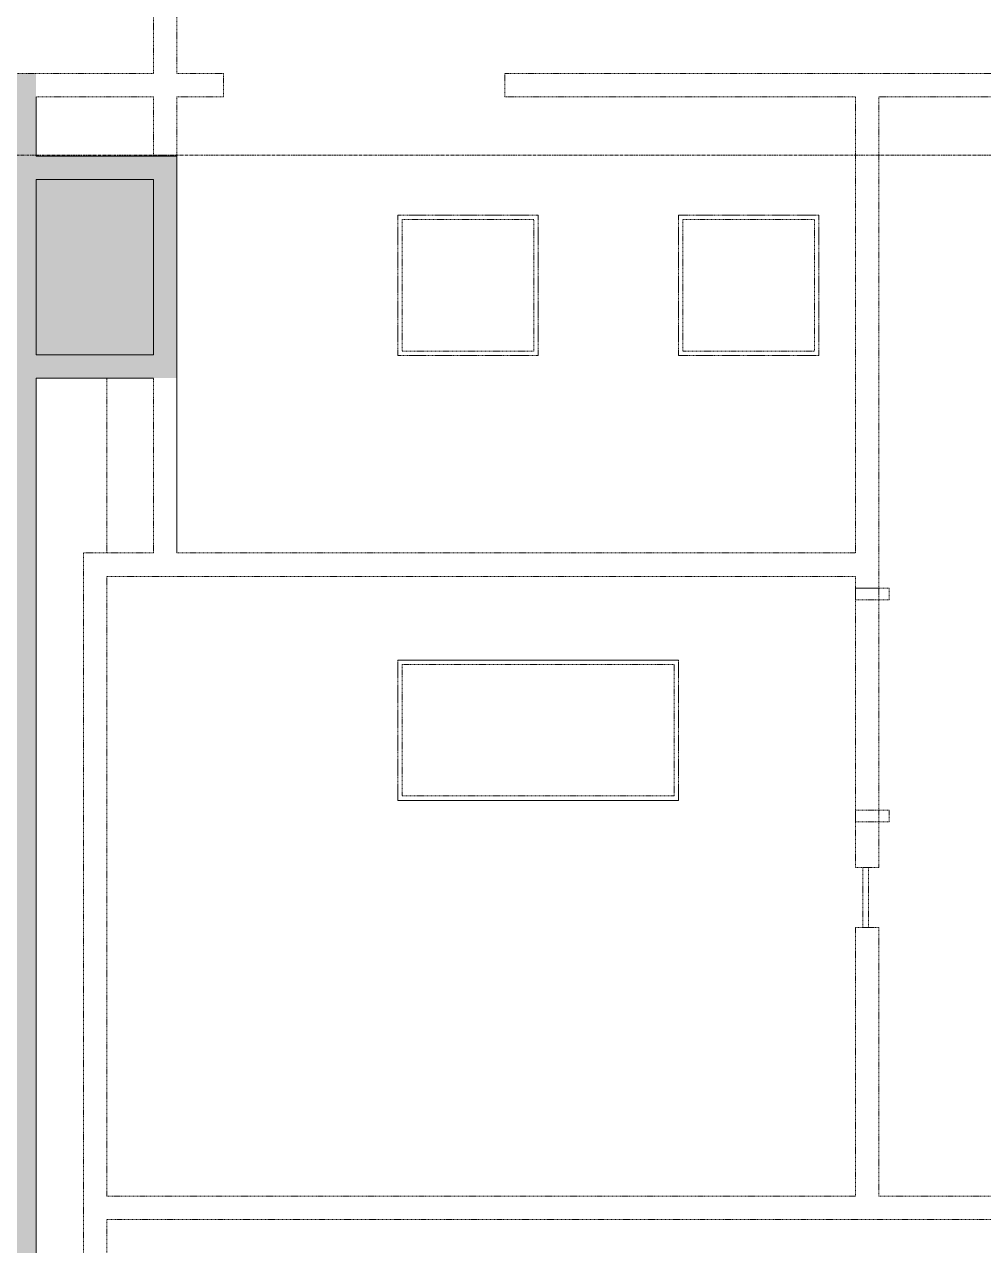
# Model space of a CAD drawing. Header units: inches. Extents: x -1263 to 2214, y -160 to 2229.
# Drawn here: x 675 to 838.9, y 1423.8 to 1632.7 of the extents above; entities that cross this region are included whole.
import ezdxf

# ---------------------------------------------------------------- set-up
doc = ezdxf.new("R2010")
doc.units = ezdxf.units.IN
doc.header["$MEASUREMENT"] = 0
doc.linetypes.add('Demolished', pattern=[0.1875, 0.125, -0.0625])
doc.linetypes.add('Grid Line 1_2_', pattern=[0.875, 0.5, -0.125, 0.125, -0.125])
for name, color, linetype, lineweight in [('A-CLNG', 13, 'Continuous', 13), ('A-DETL-GENF', 92, 'Continuous', 9), ('A-DOOR', 31, 'Demolished', 9), ('A-DOOR-FRAM', 31, 'Demolished', 20), ('A-GLAZ-CURT', 52, 'Demolished', 9), ('A-WALL', 113, 'Demolished', 9), ('A-WALL-PATT', 111, 'Continuous', 13), ('E-LITE-EQPM', 33, 'Demolished', 9), ('S-GRID', 1, 'Continuous', 9)]:
    doc.layers.add(name, color=color, linetype=linetype, lineweight=lineweight)

# ---------------------------------------------------------------- blocks, each defined once
blk = doc.blocks.new('Single Flush - OTJ_SOLIDFLUSH_ALUM-4837881-6TH FLOOR RCP DEMO')
at = {"layer": 'A-DOOR-FRAM', "color": 250}
for p, q in [((-20, -3.75), (-20, 2)), ((-20, 2), (-18, 2)), ((-18, -3.75), (-18, 2)), ((18.000004, -3.75), (18.000004, 2)), ((18.000004, 2), (20.000004, 2)), ((20.000004, -3.75), (20.000004, 2)), ((-20, -3.75), (-18, -3.75)), ((18.000004, -3.75), (20.000004, -3.75))]:
    blk.add_line(p, q, dxfattribs=at)
blk = doc.blocks.new('System Panel - Glazed-4869387-6TH FLOOR RCP DEMO')
at = {"layer": 'A-GLAZ-CURT', "color": 250, "lineweight": 20}
for p, q in [((-5.125, 0.75), (-5.125, 1.75)), ((-5.125, 1.75), (5.125, 1.75)), ((5.125, 0.75), (-5.125, 0.75)), ((5.125, 1.75), (5.125, 0.75))]:
    blk.add_line(p, q, dxfattribs=at)
blk = doc.blocks.new('FAR22_CH - FAR24_CH-5125636-6TH FLOOR RCP DEMO')
at = {"layer": 'A-DETL-GENF', "color": 7, "linetype": 'Demolished'}
for p, q in [((0, 0), (48, 0)), ((0, -24), (0, 0)), ((0.75, -0.75), (0.75, -23.25)), ((47.25, -0.75), (0.75, -0.75)), ((47.25, -23.25), (47.25, -0.75)), ((48, 0), (48, -24)), ((48, -24), (0, -24)), ((0.75, -23.25), (47.25, -23.25))]:
    blk.add_line(p, q, dxfattribs=at)
blk = doc.blocks.new('FAR22_CH - FAR22_CH-4992025-6TH FLOOR RCP DEMO')
at = {"layer": 'A-DETL-GENF', "color": 7, "linetype": 'Demolished'}
for p, q in [((0, 0), (24, 0)), ((0, -24), (0, 0)), ((0.75, -0.75), (0.75, -23.25)), ((23.25, -0.75), (0.75, -0.75)), ((23.25, -23.25), (23.25, -0.75)), ((24, 0), (24, -24)), ((24, -24), (0, -24)), ((0.75, -23.25), (23.25, -23.25))]:
    blk.add_line(p, q, dxfattribs=at)

msp = doc.modelspace()

# ---------------------------------------------------------------- hatches: boundary and pattern name
at = {"layer": 'A-DETL-GENF'}
h = msp.add_hatch(color=9, dxfattribs=at)
h.paths.add_polyline_path([(38.24, 1240.16), (70.77, 1240.16), (70.77, 1265.21), (58.74, 1265.21), (58.74, 1579.31), (70.77, 1579.31), (70.77, 1607.3), (-48.23, 1607.3), (-48.23, 1620.31), (-277.42, 1620.31), (-277.42, 1541.26), (-249.39, 1541.26), (-249.39, 1598.34), (24.69, 1598.34), (24.69, 1541.26), (52.78, 1541.26), (52.78, 1411.26), (24.69, 1411.26), (24.69, 1357.25), (50.71, 1357.25), (50.71, 1277.19), (-67.38, 1277.19), (-67.38, 1240.16), (-41.77, 1240.16), (-41.77, 1259.14), (38.24, 1259.14), (38.24, 1245.16)], flags=0)
h.paths.add_polyline_path([(-381.47, 1240.16), (-381.47, 1256.22), (-377.47, 1256.22), (-377.47, 1256.27), (-381.5, 1256.27), (-381.5, 1620.31), (-399.46, 1620.31), (-399.46, 1240.16), (-384.9, 1240.16)], flags=0)
h.paths.add_polyline_path([(185.83, 1240.16), (672.96, 1240.16), (672.96, 1620.31), (654.76, 1620.31), (654.76, 1257.23), (377.16, 1257.26), (377.16, 1309.64), (293.77, 1309.64), (293.77, 1263.25), (188.78, 1263.25), (188.78, 1296.73), (193.78, 1296.73), (193.78, 1268.25), (288.77, 1268.25), (288.77, 1368.22), (193.78, 1368.22), (193.78, 1339.23), (188.78, 1339.23), (188.78, 1401.01), (193.78, 1401.01), (193.78, 1372.22), (288.77, 1372.22), (288.77, 1472.3), (193.78, 1472.3), (193.78, 1443.51), (188.78, 1443.51), (188.78, 1505.06), (193.78, 1505.06), (193.78, 1476.3), (288.77, 1476.3), (288.77, 1576.29), (193.78, 1576.29), (193.78, 1547.56), (188.78, 1547.56), (188.78, 1575.31), (188.64, 1575.28), (188.64, 1547.76), (182.73, 1547.76), (182.73, 1504.24), (188.64, 1504.24), (188.64, 1444.18), (182.73, 1444.18), (182.73, 1400.24), (188.64, 1400.24), (188.64, 1339.74), (182.73, 1339.74), (182.73, 1296.76), (188.64, 1296.73), (188.64, 1265.21), (174.75, 1265.21), (174.75, 1240.16), (182.73, 1240.16)], flags=0)
h.paths.add_polyline_path([(-244.39, 1242.23), (-222.89, 1242.23), (-222.89, 1276.12), (-227.66, 1276.12), (-227.66, 1281.12), (-206.62, 1281.12), (-206.62, 1276.12), (-217.89, 1276.12), (-217.89, 1242.23), (-155.35, 1242.23), (-155.35, 1276.12), (-166.62, 1276.12), (-166.62, 1281.12), (-155.35, 1281.12), (-155.35, 1310.78), (-150.35, 1310.78), (-150.35, 1350.78), (-155.35, 1350.78), (-155.35, 1353.28), (-203.29, 1353.28), (-203.29, 1358.28), (-124.37, 1358.28), (-124.37, 1395.21), (-143.37, 1395.21), (-143.37, 1396.21), (-124.37, 1396.21), (-124.37, 1429.24), (-143.37, 1429.24), (-143.37, 1430.24), (-124.37, 1430.24), (-124.37, 1463.28), (-185.43, 1463.28), (-185.43, 1468.32), (-184.43, 1468.32), (-184.43, 1464.28), (-124.37, 1464.28), (-124.37, 1497.32), (-184.43, 1497.32), (-184.43, 1492.32), (-185.43, 1492.32), (-185.43, 1502.82), (-184.43, 1502.82), (-184.43, 1498.32), (-124.37, 1498.32), (-124.37, 1531.27), (-184.39, 1531.27), (-184.39, 1532.27), (-124.37, 1532.27), (-124.37, 1593.34), (-184.43, 1593.34), (-184.43, 1588.84), (-185.43, 1588.84), (-185.43, 1593.34), (-245.39, 1593.34), (-245.39, 1537.26), (-271.43, 1537.26), (-271.43, 1415.26), (-245.39, 1415.26), (-245.39, 1353.25), (-277.45, 1353.25), (-277.42, 1281.12), (-267.66, 1281.12), (-267.66, 1276.12), (-272.42, 1276.12), (-272.42, 1242.23), (-269.2, 1242.23)], flags=0)
h.paths.add_polyline_path([(-405.98, 1254.15), (-403.46, 1254.15), (-403.46, 1284.19), (-423.43, 1284.19), (-423.43, 1254.15), (-415.54, 1254.15)], flags=0)
h.paths.add_polyline_path([(-371.5, 1256.27), (-331.5, 1256.27), (-331.5, 1262.27), (-283.45, 1262.27), (-283.45, 1508.33), (-375.5, 1508.33), (-375.5, 1262.27), (-371.5, 1262.27)], flags=0)
h.paths.add_polyline_path([(649.76, 1262.23), (649.76, 1359.16), (556.01, 1359.16), (556.01, 1262.23), (591.17, 1262.23)], flags=0)
h.paths.add_polyline_path([(382.66, 1262.76), (551.01, 1262.76), (550.98, 1619.36), (432.35, 1619.36), (432.35, 1624.31), (386.35, 1624.31), (386.35, 1619.36), (382.66, 1619.36), (382.66, 1379.39), (378.04, 1379.39), (378.04, 1531.32), (293.77, 1531.32), (293.77, 1315.14), (378.04, 1315.14), (378.04, 1339.39), (382.66, 1339.39), (382.66, 1269.21)], flags=0)
h.paths.add_polyline_path([(6.2, 1281.19), (46.71, 1281.19), (46.7, 1353.25), (20.69, 1353.28), (20.69, 1415.26), (46.78, 1415.26), (46.78, 1537.26), (20.69, 1537.26), (20.69, 1593.34), (-39.36, 1593.34), (-39.36, 1588.84), (-40.36, 1588.84), (-40.36, 1593.34), (-100.33, 1593.34), (-100.33, 1532.27), (-40.36, 1532.27), (-40.36, 1552.84), (-39.36, 1552.84), (-39.36, 1525.82), (-40.36, 1525.82), (-40.36, 1531.27), (-100.33, 1531.27), (-100.33, 1498.32), (-40.36, 1498.32), (-40.36, 1501.82), (-39.36, 1501.82), (-39.36, 1492.8), (-40.36, 1492.8), (-40.36, 1497.32), (-100.33, 1497.32), (-100.33, 1464.28), (-40.36, 1464.28), (-40.36, 1468.8), (-39.36, 1468.8), (-39.36, 1457.99), (-40.36, 1457.99), (-40.36, 1463.28), (-100.33, 1463.28), (-100.33, 1430.24), (-40.36, 1430.24), (-40.36, 1433.99), (-39.36, 1433.99), (-39.36, 1424.72), (-40.36, 1424.72), (-40.36, 1429.24), (-100.33, 1429.24), (-100.33, 1396.21), (-40.36, 1396.21), (-40.36, 1400.72), (-39.36, 1400.72), (-39.36, 1389.71), (-40.36, 1389.71), (-40.36, 1395.21), (-100.33, 1395.21), (-100.33, 1358.28), (-40.36, 1358.28), (-40.36, 1365.71), (-39.36, 1365.71), (-39.36, 1358.28), (-21.72, 1358.28), (-21.72, 1353.28), (-66.38, 1353.28), (-66.38, 1350.78), (-71.38, 1350.78), (-71.38, 1310.78), (-66.38, 1310.78), (-66.38, 1281.19), (-16.84, 1281.19)], flags=0)
h.paths.add_polyline_path([(-249.39, 1357.25), (-249.39, 1411.26), (-271.43, 1411.26), (-271.43, 1411.21), (-277.43, 1411.21), (-277.45, 1357.25)], flags=0)
h.paths.add_polyline_path([(-118.17, 1358.28), (-104.33, 1358.28), (-104.33, 1593.34), (-120.37, 1593.34), (-120.37, 1358.28)], flags=0)
h.paths.add_polyline_path([(591.17, 1364.16), (648.76, 1364.16), (648.76, 1618.33), (642.76, 1618.33), (642.76, 1624.31), (602.76, 1624.31), (602.76, 1618.33), (556.98, 1618.33), (556.98, 1364.16)], flags=0)
h.paths.add_polyline_path([(-354.62, 1513.33), (-282.42, 1513.33), (-282.42, 1574.27), (-376.5, 1574.27), (-376.5, 1513.33), (-375.5, 1513.33)], flags=0)
h.paths.add_polyline_path([(-185.43, 1526.82), (-185.43, 1552.84), (-184.43, 1552.84), (-184.43, 1526.82)], flags=0)
h.paths.add_polyline_path([(293.77, 1536.32), (378.04, 1536.32), (378.04, 1619.36), (375.35, 1619.36), (375.35, 1624.31), (329.35, 1624.31), (329.35, 1619.36), (317.86, 1619.36), (317.86, 1595.36), (293.77, 1595.36), (293.77, 1576.29)], flags=0)
h.paths.add_polyline_path([(676.96, 1576.19), (697.02, 1576.19), (697.02, 1606.14), (676.96, 1606.14), (676.96, 1583.89)], flags=0)
h.paths.add_polyline_path([(-287.06, 1579.27), (-281.42, 1579.27), (-281.42, 1620.31), (-297.96, 1620.31), (-297.96, 1624.31), (-360.96, 1624.31), (-360.96, 1620.31), (-377.5, 1620.31), (-377.5, 1579.27), (-354.62, 1579.27)], flags=0)
h.paths.add_polyline_path([(182.73, 1579.31), (188.78, 1579.31), (188.78, 1598.25), (293.63, 1598.25), (293.63, 1599.36), (313.86, 1599.36), (313.86, 1620.31), (295.85, 1620.31), (295.85, 1607.3), (174.75, 1607.3), (174.75, 1579.31), (182.64, 1579.31)], flags=0)
h.paths.add_polyline_path([(288.77, 1580.29), (288.77, 1593.25), (193.78, 1593.25), (193.78, 1580.29), (281.96, 1580.29)], flags=0)
at = {"layer": 'A-WALL-PATT', "lineweight": 9}
for points in [[(676.96, 1236.16), (676.96, 1624.31), (672.96, 1624.31), (672.96, 1236.16)], [(697.02, 1606.14), (697.02, 1610.14), (676.96, 1610.14), (676.96, 1606.14), (690.93, 1606.14)], [(697.89, 1576.19), (701.02, 1576.19), (701.02, 1610.14), (697.02, 1610.14), (697.02, 1576.19)], [(697.02, 1572.19), (701.02, 1572.19), (701.02, 1576.19), (676.96, 1576.19), (676.96, 1572.19), (689.04, 1572.19)]]:
    msp.add_hatch(color=7, dxfattribs=at).paths.add_polyline_path(points, flags=0)

# ---------------------------------------------------------------- linework, layer by layer
at = {"layer": 'A-CLNG', "color": 7, "linetype": 'Demolished', "lineweight": 9}
for p, q in [((701.02, 1610.14), (701.02, 1610.33)), ((762.8, 1600.06), (738.8, 1600.06)), ((738.8, 1600.06), (738.8, 1576.06)), ((762.8, 1576.06), (762.8, 1600.06)), ((810.8, 1600.06), (786.8, 1600.06)), ((786.8, 1600.06), (786.8, 1576.06)), ((810.8, 1576.06), (810.8, 1600.06)), ((738.8, 1576.06), (762.8, 1576.06)), ((786.8, 1576.06), (810.8, 1576.06)), ((689.04, 1542.28), (689.04, 1572.19)), ((786.8, 1523.97), (738.8, 1523.97)), ((738.8, 1523.97), (738.8, 1499.97)), ((786.8, 1499.97), (786.8, 1523.97)), ((738.8, 1499.97), (786.8, 1499.97))]:
    msp.add_line(p, q, dxfattribs=at)
at = {"layer": 'A-WALL', "color": 250, "lineweight": 20}
for p, q in [((697.02, 1624.31), (697.02, 1639.32)), ((701.02, 1639.32), (701.02, 1624.31)), ((654.76, 1624.31), (697.02, 1624.31)), ((701.02, 1624.31), (709, 1624.31)), ((709, 1624.31), (709, 1620.31)), ((757.12, 1624.31), (967.05, 1624.31)), ((757.12, 1620.31), (757.12, 1624.31)), ((697.02, 1620.31), (676.96, 1620.31)), ((697.02, 1610.33), (697.02, 1620.31)), ((709, 1620.31), (701.02, 1620.31)), ((701.02, 1620.31), (701.02, 1610.33)), ((817.05, 1620.31), (757.12, 1620.31)), ((817.05, 1542.28), (817.05, 1620.31)), ((967.05, 1620.31), (821.05, 1620.31)), ((821.05, 1620.31), (821.05, 1536.28)), ((701.02, 1610.33), (697.02, 1610.33)), ((697.02, 1542.28), (697.02, 1572.19)), ((685.04, 1240.16), (685.04, 1542.28)), ((685.04, 1542.28), (697.02, 1542.28)), ((701.02, 1542.28), (817.05, 1542.28)), ((689.04, 1538.28), (689.04, 1432.28)), ((817.05, 1538.28), (689.04, 1538.28)), ((817.05, 1536.28), (817.05, 1538.28)), ((821.05, 1536.28), (817.05, 1536.28)), ((817.05, 1488.47), (817.05, 1496.28)), ((817.05, 1496.28), (821.05, 1496.28)), ((821.05, 1496.28), (821.05, 1488.47)), ((821.05, 1488.47), (817.05, 1488.47)), ((817.05, 1432.28), (817.05, 1478.22)), ((817.05, 1478.22), (821.05, 1478.22)), ((821.05, 1478.22), (821.05, 1432.28)), ((689.04, 1432.28), (817.05, 1432.28)), ((821.05, 1432.28), (913.55, 1432.28)), ((689.04, 1428.28), (689.04, 1240.16)), ((913.55, 1428.28), (689.04, 1428.28))]:
    msp.add_line(p, q, dxfattribs=at)
at = {"layer": 'A-WALL', "color": 8, "linetype": 'Continuous', "lineweight": 20}
for p, q in [((676.96, 1620.31), (676.96, 1610.14)), ((676.96, 1610.14), (701.02, 1610.14)), ((701.02, 1610.14), (701.02, 1542.28)), ((676.96, 1606.14), (676.96, 1576.19)), ((697.02, 1606.14), (676.96, 1606.14)), ((697.02, 1576.19), (697.02, 1606.14)), ((676.96, 1576.19), (697.02, 1576.19)), ((676.96, 1572.19), (676.96, 1240.16)), ((697.02, 1572.19), (676.96, 1572.19))]:
    msp.add_line(p, q, dxfattribs=at)
at = {"layer": 'A-WALL', "color": 7}
for p, q in [((817.05, 1536.28), (817.05, 1496.28)), ((821.05, 1496.28), (821.05, 1536.28))]:
    msp.add_line(p, q, dxfattribs=at)
at = {"layer": 'S-GRID', "linetype": 'Grid Line 1_2_'}
msp.add_line((-1262.83, 1610.33), (1480.44, 1610.33), dxfattribs=at)

# ---------------------------------------------------------------- block references
at = {"layer": 'A-DOOR', "color": 7, "rotation": 89.9999999999999}
msp.add_blockref('Single Flush - OTJ_SOLIDFLUSH_ALUM-4837881-6TH FLOOR RCP DEMO', (819.05, 1516.28), dxfattribs=at)
at = {"layer": 'A-GLAZ-CURT', "color": 7, "rotation": 90.00000000000001}
msp.add_blockref('System Panel - Glazed-4869387-6TH FLOOR RCP DEMO', (820.05, 1483.34), dxfattribs=at)
at = {"layer": 'E-LITE-EQPM', "color": 7}
for name, p in [('FAR22_CH - FAR22_CH-4992025-6TH FLOOR RCP DEMO', (738.8, 1600.06)), ('FAR22_CH - FAR22_CH-4992025-6TH FLOOR RCP DEMO', (786.8, 1600.06)), ('FAR22_CH - FAR24_CH-5125636-6TH FLOOR RCP DEMO', (738.8, 1523.97))]:
    msp.add_blockref(name, p, dxfattribs=at)

doc.saveas('drawing.dxf')
